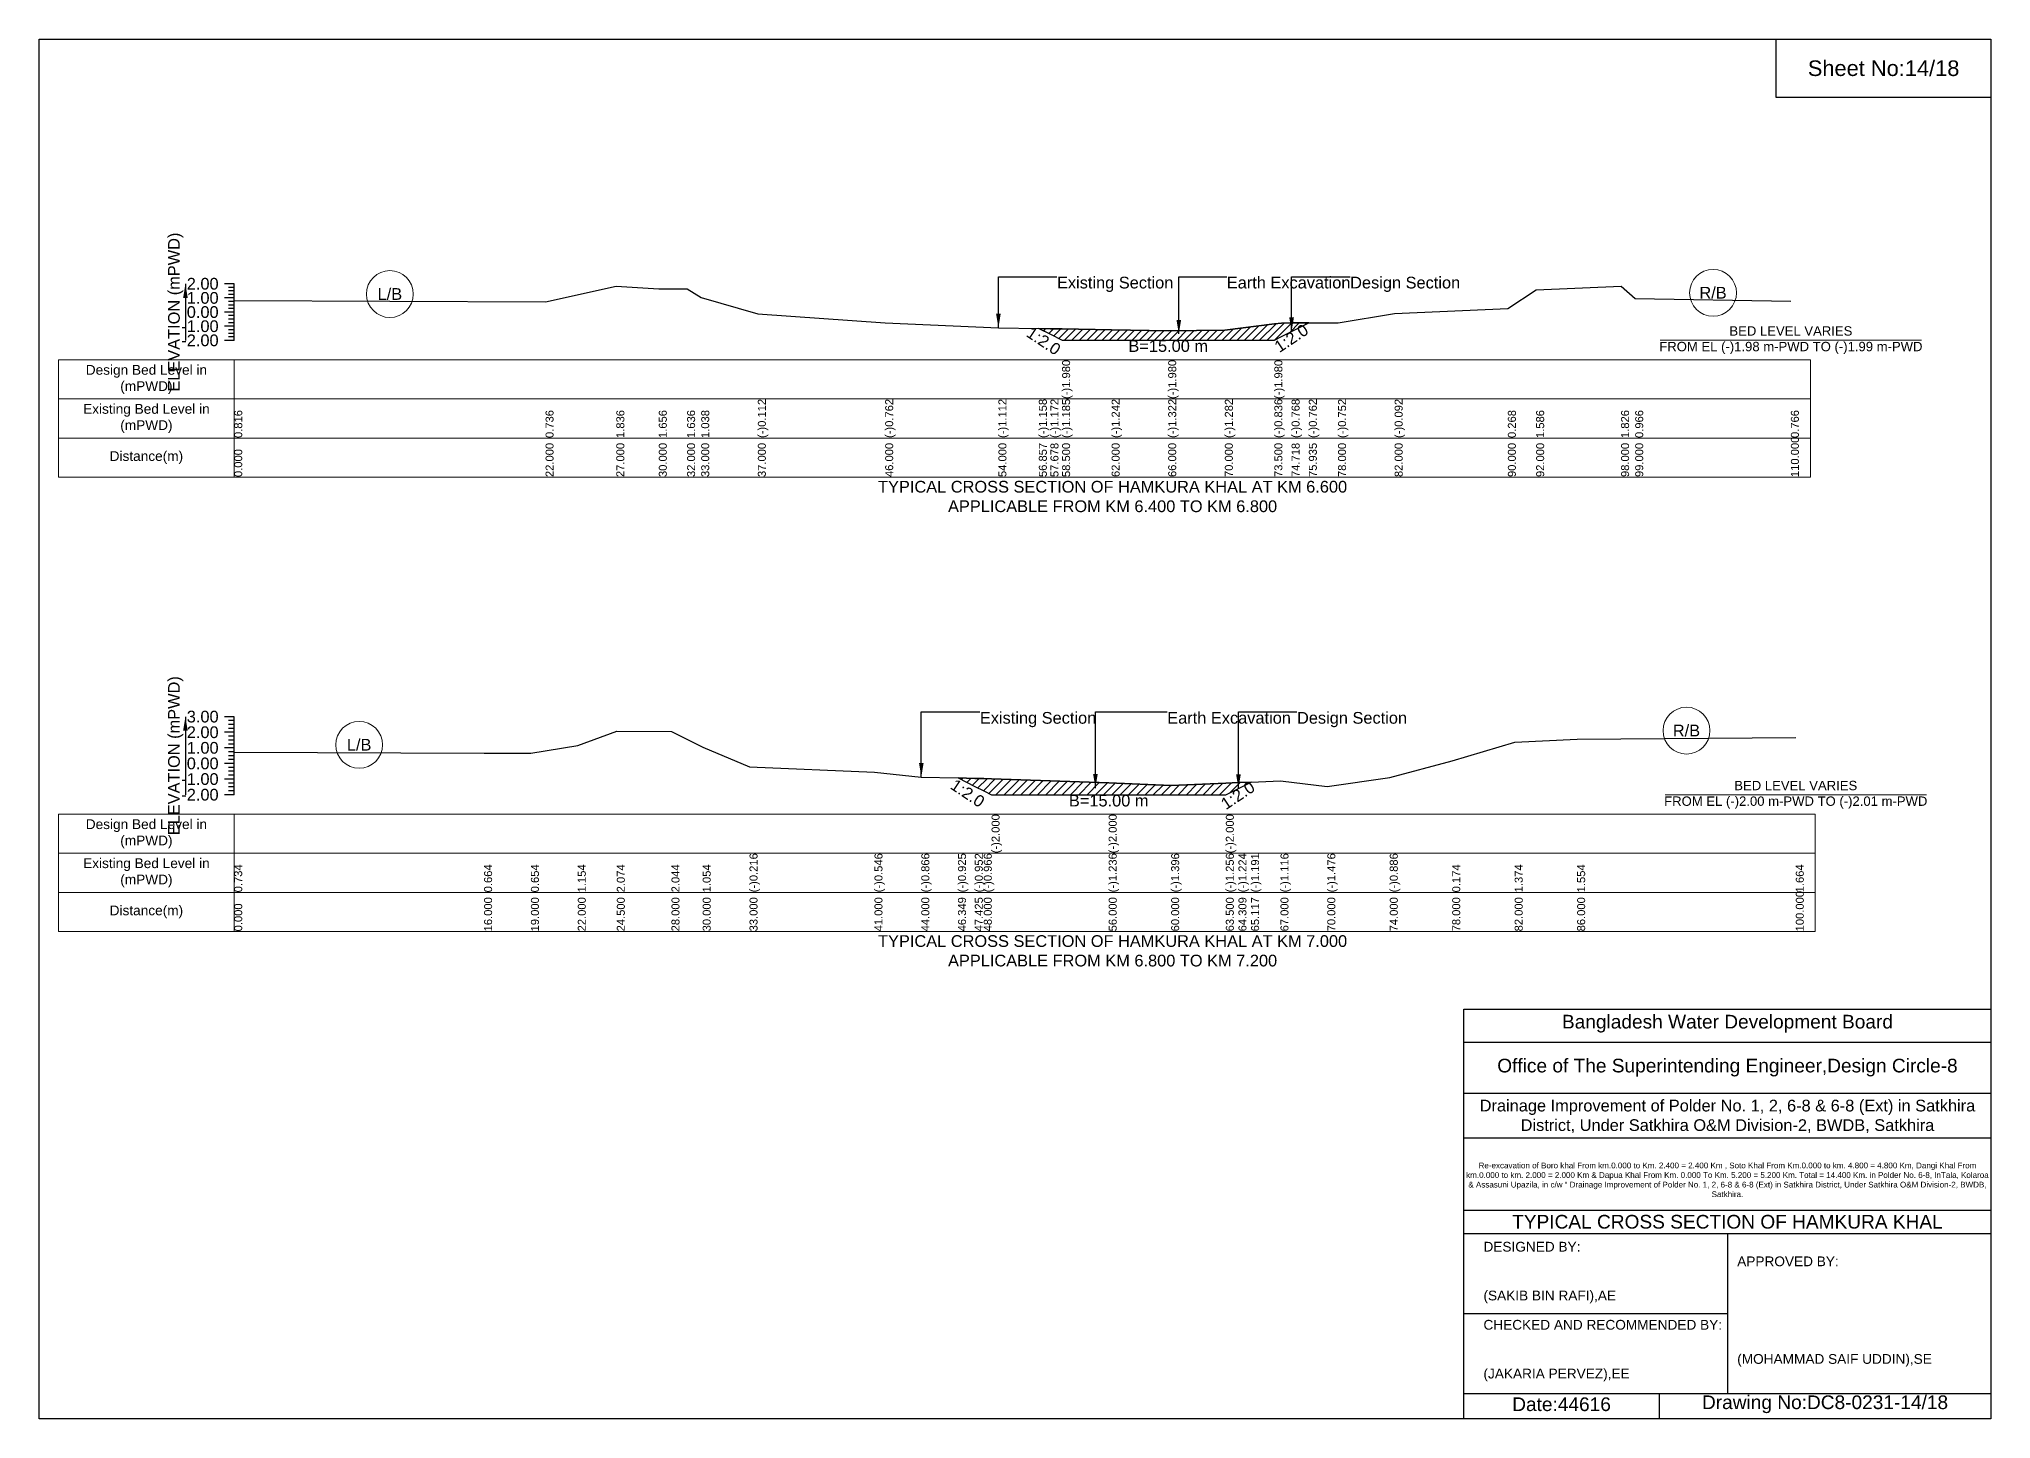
# Model space of a CAD drawing. Header units: inches. Extents: x 91000 to 278000, y -5656 to 20000.
# Drawn here: x 230000 to 238000, y 14344 to 20000 of the extents above; entities that cross this region are included whole.
import ezdxf

# ---------------------------------------------------------------- set-up
doc = ezdxf.new("R2010")
doc.units = ezdxf.units.IN
doc.header["$LTSCALE"] = 7
doc.header["$MEASUREMENT"] = 0
for name, color, linetype, lineweight in [('Cross section Data Border', 7, 'Continuous', 9), ('Cross Section Labels', 7, 'Continuous', 9), ('Existing_Bed_Level for Xsection', 7, 'Continuous', 25)]:
    doc.layers.add(name, color=color, linetype=linetype, lineweight=lineweight)
doc.styles.get("Standard").update_dxf_attribs({"font": 'arial.ttf'})
doc.dimstyles.get("Standard").update_dxf_attribs({"dimtxt": 0.18, "dimasz": 0.18, "dimexe": 0.18, "dimexo": 0.0625, "dimgap": 0.09, "dimtad": 0, "dimtih": 1, "dimtoh": 1, "dimdec": 4, "dimzin": 0, "dimdsep": 46, "dimtxsty": 'Standard', "dimcen": 0.09, "dimadec": 0, "dimazin": 0, "dimtfac": 1, "dimtdec": 4, "dimtofl": 0, "dimtmove": 0, "dimatfit": 3, "dimfxl": 1, "dimtolj": 1, "dimtzin": 0, "dimarcsym": 0})

msp = doc.modelspace()

# ---------------------------------------------------------------- hatches: boundary and pattern name
at = {"layer": 'Existing_Bed_Level for Xsection'}
h = msp.add_hatch(dxfattribs=at)
h.set_pattern_fill('ANSI31', color=256, scale=174, style=0)
h.paths.add_polyline_path([(234097.7, 18813.5), (234145.3, 18789.7), (234193, 18765.8), (234396, 18765.8), (234628, 18765.8), (234860, 18765.8), (235063, 18765.8), (235092, 18780.3), (235133.6, 18801.1), (235204.3, 18836.5), (235133.6, 18836.1), (235092, 18835.9), (235063, 18832.2), (234860, 18806.3), (234628, 18804), (234396, 18808.6), (234193, 18811.9), (234145.3, 18812.7)])
h = msp.add_hatch(dxfattribs=at)
h.set_pattern_fill('ANSI31', color=256, scale=192, style=0)
h.paths.add_polyline_path([(233766.4, 16971.3), (233835.2, 16936.9), (233872, 16918.5), (233904, 16902.5), (234384, 16902.5), (234640, 16902.5), (234864, 16902.5), (234915.8, 16928.3), (234967.5, 16954.2), (234915.8, 16952.2), (234864, 16950.1), (234640, 16941.1), (234384, 16951.4), (233904, 16967.6), (233872, 16968.6), (233835.2, 16969.6)])

# ---------------------------------------------------------------- linework, layer by layer
for points in [[(230000, 20000), (238000, 20000), (238000, 14344), (230000, 14344)], [(237120, 20000), (238000, 20000), (238000, 19760), (237120, 19760)]]:
    msp.add_lwpolyline(points, close=True)
for points in [[(235840, 14344), (235840, 16024), (238000, 16024)], [(235840, 15888), (238000, 15888)], [(235840, 15680), (238000, 15680)], [(235840, 15496), (238000, 15496)], [(235840, 15200), (238000, 15200)], [(235840, 15104), (238000, 15104)], [(236920, 15104), (236920, 14448)], [(235840, 14776), (236920, 14776)], [(235840, 14448), (238000, 14448)], [(236640, 14448), (236640, 14344)]]:
    msp.add_lwpolyline(points)
at = {"layer": 'Cross section Data Border'}
for points in [[(230080, 18684.7), (237260, 18684.7), (237260, 18204.7), (230080, 18204.7)], [(230080, 16822.5), (237280, 16822.5), (237280, 16342.5), (230080, 16342.5)]]:
    msp.add_lwpolyline(points, close=True, dxfattribs=at)
for points in [[(230800, 18684.7), (230800, 18204.7)], [(230080, 18524.7), (237260, 18524.7)], [(230080, 18364.7), (237260, 18364.7)], [(230800, 16822.5), (230800, 16342.5)], [(230080, 16662.5), (237280, 16662.5)], [(230080, 16502.5), (237280, 16502.5)]]:
    msp.add_lwpolyline(points, dxfattribs=at)
at = {"layer": 'Cross Section Labels'}
for points in [[(236644.2, 18765.8), (237715.8, 18765.8)], [(236664.2, 16902.5), (237735.8, 16902.5)]]:
    msp.add_lwpolyline(points, dxfattribs=at)
for centre in [(231438, 18954.7), (236861, 18959.9), (231312, 17107.2), (236752, 17165.4)]:
    msp.add_circle(centre, 96, dxfattribs=at)
at = {"layer": 'Existing_Bed_Level for Xsection'}
for points in [[(230800, 18996.7), (230760, 18996.7)], [(230800, 18982.2), (230776, 18982.2)], [(230800, 18967.7), (230776, 18967.7)], [(230800, 18764.7), (230800, 18822.7), (230800, 18880.7), (230800, 18938.7), (230800, 18996.7)], [(230800, 18928), (232076, 18923.4), (232366, 18987.2), (232540, 18976.7), (232656, 18975.6), (232714, 18940.9), (232946, 18874.2), (233468, 18836.5), (233932, 18816.2), (234097.7, 18813.5), (234145.3, 18812.7), (234193, 18811.9), (234193, 18811.9), (234396, 18808.6), (234628, 18804), (234628, 18804), (234860, 18806.3), (235063, 18832.2), (235063, 18832.2), (235092, 18835.9), (235133.6, 18836.1), (235204.3, 18836.5), (235324, 18837.1), (235556, 18875.3), (236020, 18896.2), (236136, 18972.7), (236484, 18986.6), (236542, 18936.7), (237180, 18925.1)], [(230800, 18938.7), (230760, 18938.7)], [(230800, 18880.7), (230760, 18880.7)], [(230800, 18953.2), (230776, 18953.2)], [(230800, 18924.2), (230776, 18924.2)], [(230800, 18909.7), (230776, 18909.7)], [(230800, 18895.2), (230776, 18895.2)], [(230800, 18822.7), (230760, 18822.7)], [(230800, 18866.2), (230776, 18866.2)], [(230800, 18851.7), (230776, 18851.7)], [(230800, 18837.2), (230776, 18837.2)], [(230800, 18808.2), (230776, 18808.2)], [(230800, 18764.7), (230760, 18764.7)], [(230800, 18793.7), (230776, 18793.7)], [(230800, 18779.2), (230776, 18779.2)], [(230800, 17222.5), (230760, 17222.5)], [(230800, 17206.5), (230776, 17206.5)], [(230800, 16902.5), (230800, 16966.5), (230800, 17030.5), (230800, 17094.5), (230800, 17158.5), (230800, 17222.5)], [(230800, 17158.5), (230760, 17158.5)], [(230800, 17190.5), (230776, 17190.5)], [(230800, 17174.5), (230776, 17174.5)], [(230800, 17142.5), (230776, 17142.5)], [(230800, 17126.5), (230776, 17126.5)], [(230800, 17077.4), (231824, 17073), (232016, 17072.3), (232208, 17104.3), (232368, 17163.2), (232592, 17161.3), (232720, 17097.9), (232912, 17016.6), (233424, 16995.5), (233616, 16975), (233766.4, 16971.3), (233835.2, 16969.6), (233872, 16968.6), (233904, 16967.6), (233904, 16967.6), (234384, 16951.4), (234384, 16951.4), (234640, 16941.1), (234864, 16950.1), (234864, 16950.1), (234915.8, 16952.2), (234967.5, 16954.2), (235088, 16959), (235280, 16936), (235536, 16973.8), (235792, 17041.6), (236048, 17118.4), (236304, 17129.9), (237200, 17137)], [(230800, 17094.5), (230760, 17094.5)], [(230800, 17110.5), (230776, 17110.5)], [(230800, 17078.5), (230776, 17078.5)], [(230800, 17062.5), (230776, 17062.5)], [(230800, 17046.5), (230776, 17046.5)], [(230800, 17030.5), (230760, 17030.5)], [(230800, 16966.5), (230760, 16966.5)], [(230800, 17014.5), (230776, 17014.5)], [(230800, 16998.5), (230776, 16998.5)], [(230800, 16982.5), (230776, 16982.5)], [(230800, 16902.5), (230760, 16902.5)], [(230800, 16950.5), (230776, 16950.5)], [(230800, 16934.5), (230776, 16934.5)], [(230800, 16918.5), (230776, 16918.5)]]:
    msp.add_lwpolyline(points, dxfattribs=at)
for points in [[(234097.7, 18813.5), (234097.7, 18813.5), (234145.3, 18789.7), (234193, 18765.8), (234193, 18765.8), (234396, 18765.8), (234628, 18765.8), (234628, 18765.8), (234860, 18765.8), (235063, 18765.8), (235063, 18765.8), (235092, 18780.3), (235133.6, 18801.1), (235204.3, 18836.5), (235133.6, 18836.1), (235092, 18835.9), (235063, 18832.2), (235063, 18832.2), (234860, 18806.3), (234628, 18804), (234628, 18804), (234396, 18808.6), (234193, 18811.9), (234193, 18811.9), (234145.3, 18812.7), (234097.7, 18813.5)], [(233766.4, 16971.3), (233766.4, 16971.3), (233835.2, 16936.9), (233872, 16918.5), (233904, 16902.5), (233904, 16902.5), (234384, 16902.5), (234384, 16902.5), (234640, 16902.5), (234864, 16902.5), (234864, 16902.5), (234915.8, 16928.3), (234967.5, 16954.2), (234967.5, 16954.2), (234967.5, 16954.2), (234915.8, 16952.2), (234864, 16950.1), (234864, 16950.1), (234640, 16941.1), (234384, 16951.4), (234384, 16951.4), (233904, 16967.6), (233904, 16967.6), (233872, 16968.6), (233835.2, 16969.6), (233766.4, 16971.3)]]:
    msp.add_lwpolyline(points, close=True, dxfattribs=at)

# ---------------------------------------------------------------- texts
at = {"attachment_point": 5}
for s, insert, char_height in [('Sheet No:14/18', (237560, 19880), 64), ('Bangladesh Water Development Board', (236920, 15964), 56), ('Office of The Superintending Engineer,Design Circle-8', (236920, 15784), 56)]:
    msp.add_mtext(s, dxfattribs=dict(at, insert=insert, char_height=char_height))
for s, insert, char_height, width, attachment_point in [('Drainage Improvement of Polder No. 1, 2, 6-8 & 6-8 (Ext) in Satkhira District, Under Satkhira O&M Division-2, BWDB, Satkhira', (236920, 15584), 48, 2240, 5), ('Re-excavation of Boro khal From km.0.000 to Km. 2.400 = 2.400 Km , Soto Khal From Km.0.000 to km. 4.800 = 4.800 Km, Dangi Khal From km.0.000 to km. 2.000 = 2.000 Km & Dapua Khal From Km. 0.000 To Km. 5.200 = 5.200 Km. Total = 14.400 Km. in Polder No. 6-8, InTala, Kolaroa & Assasuni Upazila, in c/w “ Drainage Improvement of Polder No. 1, 2, 6-8 & 6-8 (Ext) in Satkhira District, Under Satkhira O&M Division-2, BWDB, Satkhira.', (236920, 15324), 23.565, 2160, 5), ('TYPICAL CROSS SECTION OF HAMKURA KHAL', (236920, 15152), 56, 2240, 5), ('DESIGNED BY:^J^J^J(SAKIB BIN RAFI),AE', (235920, 14944), 40, 1120, 4), ('APPROVED BY:^J^J^J^J^J^J(MOHAMMAD SAIF UDDIN),SE', (236960, 14784), 40, 1120, 4), ('CHECKED AND RECOMMENDED BY:^J^J^J(JAKARIA PERVEZ),EE', (235920, 14624), 40, 1120, 4), ('Date:44616', (236240, 14404), 56, 1120, 5), ('Drawing No:DC8-0231-14/18', (237320, 14404), 56, 1760, 5)]:
    msp.add_mtext(s, dxfattribs=dict(insert=insert, char_height=char_height, width=width, attachment_point=attachment_point))
at = {"layer": 'Cross section Data Border', "char_height": 40, "width": 640, "attachment_point": 5}
for s, insert in [('Design Bed Level in (mPWD)', (230440, 18604.7)), ('Existing Bed Level in (mPWD)', (230440, 18444.7)), ('Distance(m)', (230440, 18284.7)), ('Design Bed Level in (mPWD)', (230440, 16742.5)), ('Existing Bed Level in (mPWD)', (230440, 16582.5)), ('Distance(m)', (230440, 16422.5))]:
    msp.add_mtext(s, dxfattribs=dict(at, insert=insert))
at = {"layer": 'Cross Section Labels'}
for s, insert, char_height, attachment_point in [('L/B', (231438, 18954.7), 48, 5), ('Existing Section', (234172, 19025.7), 48, 1), ('Earth Excavation', (234868, 19025.7), 48, 1), ('Design Section', (235373.6, 19025.7), 48, 1), ('R/B', (236861, 18959.9), 48, 5), ('BED LEVEL VARIES ^JFROM EL (-)1.98 m-PWD TO (-)1.99 m-PWD', (237180, 18765.8), 38.4, 5), ('B=15.00 m', (234628, 18765.8), 48, 2), ('TYPICAL CROSS SECTION OF HAMKURA KHAL AT KM 6.600^JAPPLICABLE FROM KM 6.400 TO KM 6.800', (234400, 18124.7), 48, 5), ('Existing Section', (233856, 17241.7), 48, 1), ('Earth Excavation', (234624, 17241.7), 48, 1), ('Design Section', (235155.8, 17241.7), 48, 1), ('L/B', (231312, 17107.2), 48, 5), ('R/B', (236752, 17165.4), 48, 5), ('BED LEVEL VARIES ^JFROM EL (-)2.00 m-PWD TO (-)2.01 m-PWD', (237200, 16902.5), 38.4, 5), ('B=15.00 m', (234384, 16902.5), 48, 2), ('TYPICAL CROSS SECTION OF HAMKURA KHAL AT KM 7.000^JAPPLICABLE FROM KM 6.800 TO KM 7.200', (234400, 16262.5), 48, 5)]:
    msp.add_mtext(s, dxfattribs=dict(at, insert=insert, char_height=char_height, attachment_point=attachment_point))
at = {"layer": 'Cross Section Labels', "char_height": 48, "attachment_point": 2}
for insert, rotation in [((234130.8, 18782.4), 326.30993), ((235119.1, 18793.9), 33.69007), ((233819.2, 16928.9), 326.30993), ((234899.8, 16920.3), 33.69007)]:
    msp.add_mtext('1:2.0', dxfattribs=dict(at, insert=insert, rotation=rotation))
at = {"layer": 'Existing_Bed_Level for Xsection', "rotation": 90}
for s, insert, char_height, attachment_point in [('ELEVATION (mPWD)', (230560, 18880.7), 48, 5), ('(-)1.980', (234193, 18524.7), 32.8, 1), ('(-)1.980', (234628, 18524.7), 32.8, 1), ('(-)1.980', (235063, 18524.7), 32.8, 1), ('(-)0.112', (232946, 18364.7), 32.8, 1), ('(-)0.762', (233468, 18364.7), 32.8, 1), ('(-)1.112', (233932, 18364.7), 32.8, 1), ('(-)1.158', (234097.7, 18364.7), 32.8, 1), ('(-)1.172', (234145.3, 18364.7), 32.8, 1), ('(-)1.185', (234193, 18364.7), 32.8, 1), ('(-)1.242', (234396, 18364.7), 32.8, 1), ('(-)1.322', (234628, 18364.7), 32.8, 1), ('(-)1.282', (234860, 18364.7), 32.8, 1), ('(-)0.836', (235063, 18364.7), 32.8, 1), ('(-)0.768', (235133.6, 18364.7), 32.8, 1), ('(-)0.762', (235204.3, 18364.7), 32.8, 1), ('(-)0.752', (235324, 18364.7), 32.8, 1), ('(-)0.092', (235556, 18364.7), 32.8, 1), ('0.816', (230800, 18364.7), 32.8, 1), ('0.736', (232076, 18364.7), 32.8, 1), ('1.836', (232366, 18364.7), 32.8, 1), ('1.656', (232540, 18364.7), 32.8, 1), ('1.636', (232656, 18364.7), 32.8, 1), ('1.038', (232714, 18364.7), 32.8, 1), ('0.268', (236020, 18364.7), 32.8, 1), ('1.586', (236136, 18364.7), 32.8, 1), ('1.826', (236484, 18364.7), 32.8, 1), ('0.966', (236542, 18364.7), 32.8, 1), ('0.766', (237180, 18364.7), 32.8, 1), ('22.000', (232076, 18204.7), 32.8, 1), ('27.000', (232366, 18204.7), 32.8, 1), ('30.000', (232540, 18204.7), 32.8, 1), ('32.000', (232656, 18204.7), 32.8, 1), ('33.000', (232714, 18204.7), 32.8, 1), ('37.000', (232946, 18204.7), 32.8, 1), ('46.000', (233468, 18204.7), 32.8, 1), ('54.000', (233932, 18204.7), 32.8, 1), ('56.857', (234097.7, 18204.7), 32.8, 1), ('57.678', (234145.3, 18204.7), 32.8, 1), ('58.500', (234193, 18204.7), 32.8, 1), ('62.000', (234396, 18204.7), 32.8, 1), ('66.000', (234628, 18204.7), 32.8, 1), ('70.000', (234860, 18204.7), 32.8, 1), ('73.500', (235063, 18204.7), 32.8, 1), ('74.718', (235133.6, 18204.7), 32.8, 1), ('75.935', (235204.3, 18204.7), 32.8, 1), ('78.000', (235324, 18204.7), 32.8, 1), ('82.000', (235556, 18204.7), 32.8, 1), ('90.000', (236020, 18204.7), 32.8, 1), ('92.000', (236136, 18204.7), 32.8, 1), ('98.000', (236484, 18204.7), 32.8, 1), ('99.000', (236542, 18204.7), 32.8, 1), ('110.000', (237180, 18204.7), 32.8, 1), ('0.000', (230800, 18204.7), 32.8, 1), ('ELEVATION (mPWD)', (230560, 17062.5), 48, 5), ('(-)2.000', (233904, 16662.5), 32.8, 1), ('(-)2.000', (234384, 16662.5), 32.8, 1), ('(-)2.000', (234864, 16662.5), 32.8, 1), ('(-)0.216', (232912, 16502.5), 32.8, 1), ('(-)0.546', (233424, 16502.5), 32.8, 1), ('(-)0.866', (233616, 16502.5), 32.8, 1), ('(-)0.925', (233766.4, 16502.5), 32.8, 1), ('(-)0.952', (233835.2, 16502.5), 32.8, 1), ('(-)0.966', (233872, 16502.5), 32.8, 1), ('(-)1.236', (234384, 16502.5), 32.8, 1), ('(-)1.396', (234640, 16502.5), 32.8, 1), ('(-)1.256', (234864, 16502.5), 32.8, 1), ('(-)1.224', (234915.8, 16502.5), 32.8, 1), ('(-)1.191', (234967.5, 16502.5), 32.8, 1), ('(-)1.116', (235088, 16502.5), 32.8, 1), ('(-)1.476', (235280, 16502.5), 32.8, 1), ('(-)0.886', (235536, 16502.5), 32.8, 1), ('0.734', (230800, 16502.5), 32.8, 1), ('0.664', (231824, 16502.5), 32.8, 1), ('0.654', (232016, 16502.5), 32.8, 1), ('1.154', (232208, 16502.5), 32.8, 1), ('2.074', (232368, 16502.5), 32.8, 1), ('2.044', (232592, 16502.5), 32.8, 1), ('1.054', (232720, 16502.5), 32.8, 1), ('0.174', (235792, 16502.5), 32.8, 1), ('1.374', (236048, 16502.5), 32.8, 1), ('1.554', (236304, 16502.5), 32.8, 1), ('1.664', (237200, 16502.5), 32.8, 1), ('16.000', (231824, 16342.5), 32.8, 1), ('19.000', (232016, 16342.5), 32.8, 1), ('22.000', (232208, 16342.5), 32.8, 1), ('24.500', (232368, 16342.5), 32.8, 1), ('28.000', (232592, 16342.5), 32.8, 1), ('30.000', (232720, 16342.5), 32.8, 1), ('33.000', (232912, 16342.5), 32.8, 1), ('41.000', (233424, 16342.5), 32.8, 1), ('44.000', (233616, 16342.5), 32.8, 1), ('46.349', (233766.4, 16342.5), 32.8, 1), ('47.425', (233835.2, 16342.5), 32.8, 1), ('48.000', (233872, 16342.5), 32.8, 1), ('56.000', (234384, 16342.5), 32.8, 1), ('60.000', (234640, 16342.5), 32.8, 1), ('63.500', (234864, 16342.5), 32.8, 1), ('64.309', (234915.8, 16342.5), 32.8, 1), ('65.117', (234967.5, 16342.5), 32.8, 1), ('67.000', (235088, 16342.5), 32.8, 1), ('70.000', (235280, 16342.5), 32.8, 1), ('74.000', (235536, 16342.5), 32.8, 1), ('78.000', (235792, 16342.5), 32.8, 1), ('82.000', (236048, 16342.5), 32.8, 1), ('86.000', (236304, 16342.5), 32.8, 1), ('100.000', (237200, 16342.5), 32.8, 1), ('0.000', (230800, 16342.5), 32.8, 1)]:
    msp.add_mtext(s, dxfattribs=dict(at, insert=insert, char_height=char_height, attachment_point=attachment_point))
at = {"layer": 'Existing_Bed_Level for Xsection', "char_height": 48, "attachment_point": 6}
for s, insert in [('2.00', (230736, 18996.7)), ('1.00', (230736, 18938.7)), ('0.00', (230736, 18880.7)), ('-1.00', (230736, 18822.7)), ('-2.00', (230736, 18764.7)), ('3.00', (230736, 17222.5)), ('2.00', (230736, 17158.5)), ('0.00', (230736, 17030.5)), ('1.00', (230736, 17094.5)), ('-1.00', (230736, 16966.5)), ('-2.00', (230736, 16902.5))]:
    msp.add_mtext(s, dxfattribs=dict(at, insert=insert))

# ---------------------------------------------------------------- leaders
at = {"layer": 'Cross Section Labels', "annotation_type": 0, "has_hookline": 1, "hookline_direction": 0}
for points, text_width in [([(233932, 18816.2), (233932, 19025.7), (234171.9, 19025.7)], 467.2), ([(234671.4, 18791.4), (234671.4, 19025.7), (234867.9, 19025.7)], 497), ([(235133.6, 18801.1), (235133.6, 19025.7), (235373.5, 19025.7)], 441.2), ([(233616, 16975), (233616, 17241.7), (233855.9, 17241.7)], 467.2), ([(234329.6, 16930.1), (234329.6, 17241.7), (234623.9, 17241.7)], 497), ([(234915.8, 16928.3), (234915.8, 17241.7), (235155.7, 17241.7)], 441.2)]:
    msp.add_leader(points, dimstyle='Standard', override={"dimasz": 57.6}, dxfattribs=dict(at, text_width=text_width))
at = {"layer": 'Existing_Bed_Level for Xsection'}
for points in [[(230600, 18996.7), (230600, 18764.7)], [(230600, 17222.5), (230600, 16902.5)]]:
    msp.add_leader(points, dimstyle='Standard', override={"dimasz": 57.6}, dxfattribs=at)

doc.saveas('drawing.dxf')
